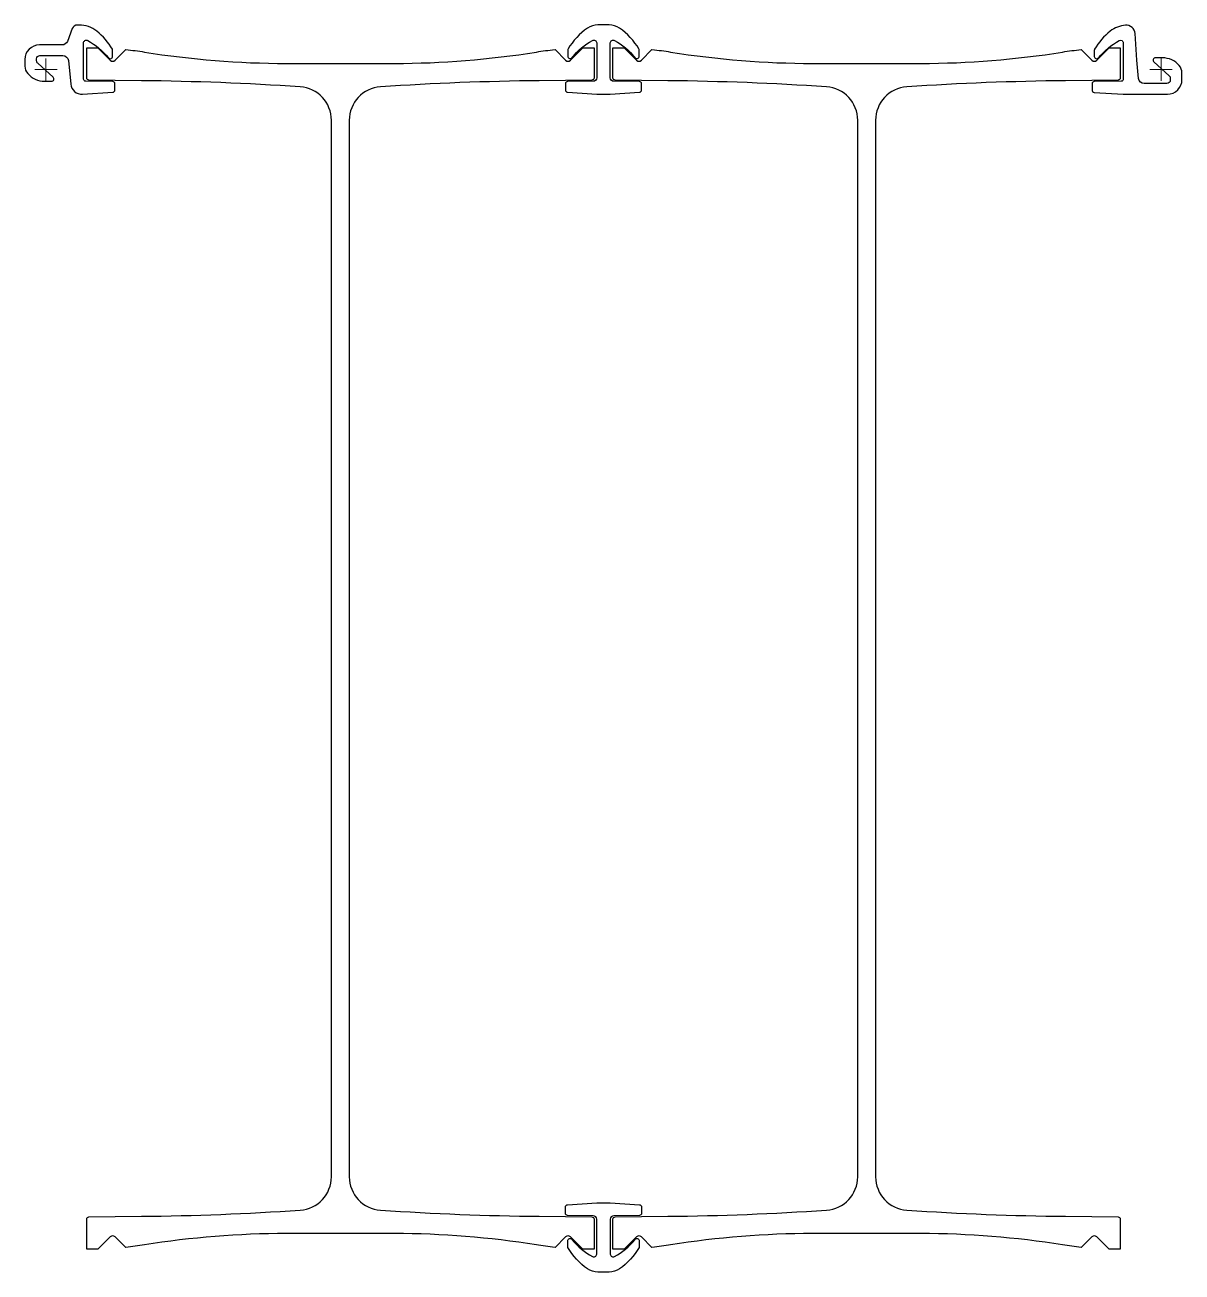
# Model space of a CAD drawing. Header units: millimetres. Extents: x -19 to 1017, y -1076 to 40.
import ezdxf

# ---------------------------------------------------------------- set-up
doc = ezdxf.new("R2010")
doc.units = ezdxf.units.MM
doc.layers.get('0').update_dxf_attribs({"lineweight": 25})
doc.layers.add('ref', color=252, linetype='Continuous', lineweight=5)

msp = doc.modelspace()

# ---------------------------------------------------------------- linework, layer by layer
at = {"elevation": 0}
for points in [[(61.7, -18.3), (61.7, -12.8, 0.411079), (59.8, -10.8), (35.7, -10.5, -0.411079), (33.7, -8.5), (33.7, 23.8, -0.567914), (37.4, 26, -0.101503), (55.9, 10.5, 0.710366), (59.7, 11.8), (59.7, 17.2, 0.135195), (59.5, 18.2, 0.089428), (45.5, 34.3, 0.17076), (29.8, 39.8), (28.2, 39.8, 0.311359), (23.5, 36.6), (19.2, 25.2, -0.311359), (14.5, 22), (-5.8, 22, 0.414214), (-18.8, 9), (-18.8, 3, 0.17875), (-16.3, -3.5, 0.219232), (-1.2, -10.5), (5.1, -10.5, 0.687281), (6.5, -6.8), (-7.3, 5.6, -0.212557), (-8.3, 7.9), (-8.3, 9.5, -0.414214), (-5.3, 12.5), (15.1, 12.5, -0.385273), (20.1, 8), (22.2, -13, 0.402787), (32.8, -22), (59.9, -20.3, 0.396562)], [(467.3, 18.4, 0.135197), (467, 17.4), (467, 12, 0.710336), (470.8, 10.7, -0.101014), (489.2, 26.1, -0.56798), (492.9, 23.9), (492.9, -7.5, -0.411198), (489.9, -10.5), (466.9, -10.8, 0.411533), (464.9, -12.8), (464.9, -18.4, 0.397192), (466.8, -20.3), (492.9, -21.9), (505.1, -21.9), (531.2, -20.3, 0.397192), (533.1, -18.4), (533.1, -12.8, 0.411533), (531.1, -10.8), (508.1, -10.5, -0.411198), (505.1, -7.5), (505.1, 23.9, -0.56829), (508.8, 26.1, -0.100981), (527.2, 10.7, 0.710994), (531, 12), (531, 17.4, 0.135197), (530.7, 18.4, 0.107707), (513.3, 37.1, 0.152295), (504.1, 39.9), (493.9, 39.9, 0.152295), (484.7, 37.1, 0.107707)], [(1016.7, -3, 0.17875), (1014.3, 3.5, 0.219232), (999.2, 10.5), (992.9, 10.5, 0.687281), (991.5, 6.8), (1005.3, -5.6, -0.212557), (1006.2, -7.9), (1006.2, -9.5, -0.414214), (1003.2, -12.5), (982.9, -12.5, -0.385273), (977.9, -8), (976.2, 8.4), (974.7, 32.2, 0.41996), (966.1, 39.7, 0.149445), (952.5, 34.3, 0.089428), (938.5, 18.2, 0.135195), (938.2, 17.2), (938.2, 11.8, 0.710366), (942.1, 10.5, -0.101503), (960.6, 26, -0.567914), (964.2, 23.8), (964.2, -8.5, -0.411079), (962.3, -10.5), (938.2, -10.8, 0.411079), (936.2, -12.8), (936.2, -18.4, 0.396562), (938.1, -20.4), (964.2, -22), (1003.7, -22, 0.414214), (1016.7, -9)], [(255.5, -45.4, 0.394764), (227.5, -15.5, 0.014216), (85.5, -10), (38.5, -9.5, -0.411288), (36.5, -7.5), (36.5, 19.5), (40.5, 19.5, -0.005051), (46.6, 19.4), (57.6, 8.3, 0.414214), (61.9, 8.3), (71.4, 17.9, -0.014073), (88.1, 15.7, 0.039881), (215.1, 5.5), (311.9, 5.5, 0.039881), (438.9, 15.7, -0.014073), (455.6, 17.9), (465.1, 8.3, 0.414214), (469.4, 8.3), (480.4, 19.4, -0.005051), (486.5, 19.5), (490.5, 19.5), (490.5, -7.5, -0.411288), (488.5, -9.5), (441.5, -10, 0.014216), (299.5, -15.5, 0.394764), (271.5, -45.4), (271.5, -991, 0.394764), (299.5, -1020.9, 0.014216), (441.5, -1026.4), (488.5, -1026.9, -0.411288), (490.5, -1028.9), (490.5, -1055.8), (486.5, -1055.8, -0.005051), (480.4, -1055.8), (469.4, -1044.7, 0.414214), (465.1, -1044.7), (455.6, -1054.3, -0.014073), (438.9, -1052, 0.039881), (311.9, -1041.9), (215.1, -1041.9, 0.039881), (88.1, -1052, -0.014073), (71.4, -1054.3), (61.9, -1044.7, 0.414214), (57.6, -1044.7), (46.6, -1055.8, -0.005051), (40.5, -1055.8), (36.5, -1055.8), (36.5, -1028.9, -0.411288), (38.5, -1026.9), (85.5, -1026.4, 0.014216), (227.5, -1020.9, 0.394764), (255.5, -991)], [(770.5, -1020.9, 0.014216), (912.5, -1026.4), (959.5, -1026.9, -0.411288), (961.5, -1028.9), (961.5, -1055.8), (957.5, -1055.8, -0.005051), (951.4, -1055.8), (940.4, -1044.7, 0.414214), (936.1, -1044.7), (926.6, -1054.3, -0.014073), (909.9, -1052, 0.039881), (782.9, -1041.9), (686.1, -1041.9, 0.039881), (559.1, -1052, -0.014073), (542.4, -1054.3), (532.9, -1044.7, 0.414214), (528.6, -1044.7), (517.6, -1055.8, -0.005051), (511.5, -1055.8), (507.5, -1055.8), (507.5, -1028.9, -0.411288), (509.5, -1026.9), (556.5, -1026.4, 0.014216), (698.5, -1020.9, 0.394764), (726.5, -991), (726.5, -45.4, 0.394764), (698.5, -15.5, 0.014216), (556.5, -10), (509.5, -9.5, -0.411288), (507.5, -7.5), (507.5, 19.5), (511.5, 19.5, -0.005051), (517.6, 19.4), (528.6, 8.3, 0.414214), (532.9, 8.3), (542.4, 17.9, -0.014073), (559.1, 15.7, 0.039881), (686.1, 5.5), (782.9, 5.5, 0.039881), (909.9, 15.7, -0.014073), (926.6, 17.9), (936.1, 8.3, 0.414214), (940.4, 8.3), (951.4, 19.4, -0.005051), (957.5, 19.5), (961.5, 19.5), (961.5, -7.5, -0.411288), (959.5, -9.5), (912.5, -10, 0.014216), (770.5, -15.5, 0.394764), (742.5, -45.4), (742.5, -991, 0.394764)], [(505.1, -1014.5), (531.2, -1016, -0.397192), (533.1, -1018), (533.1, -1023.6, -0.411533), (531.1, -1025.6), (508.1, -1025.9, 0.411198), (505.1, -1028.9), (505.1, -1060.3, 0.56798), (508.8, -1062.5, 0.101014), (527.2, -1047.1, -0.710336), (531, -1048.4), (531, -1054.3, -0.110047), (513.3, -1073.5, -0.152295), (504.1, -1076.3), (493.9, -1076.3, -0.152295), (484.7, -1073.5, -0.110047), (467, -1054.3), (467, -1048.4, -0.710994), (470.8, -1047.1, 0.100981), (489.2, -1062.5, 0.56829), (492.9, -1060.3), (492.9, -1028.9, 0.411198), (489.9, -1025.9), (466.9, -1025.6, -0.411533), (464.9, -1023.6), (464.9, -1018, -0.397192), (466.8, -1016), (492.9, -1014.5)]]:
    msp.add_lwpolyline(points, format="xyb", close=True, dxfattribs=at)
at = {"layer": 'ref'}
for p, q in [((10, 0), (-10, 0)), ((0, -10), (0, 10)), ((988, 0), (1008, 0)), ((998, 10), (998, -10))]:
    msp.add_line(p, q, dxfattribs=at)

doc.saveas('drawing.dxf')
